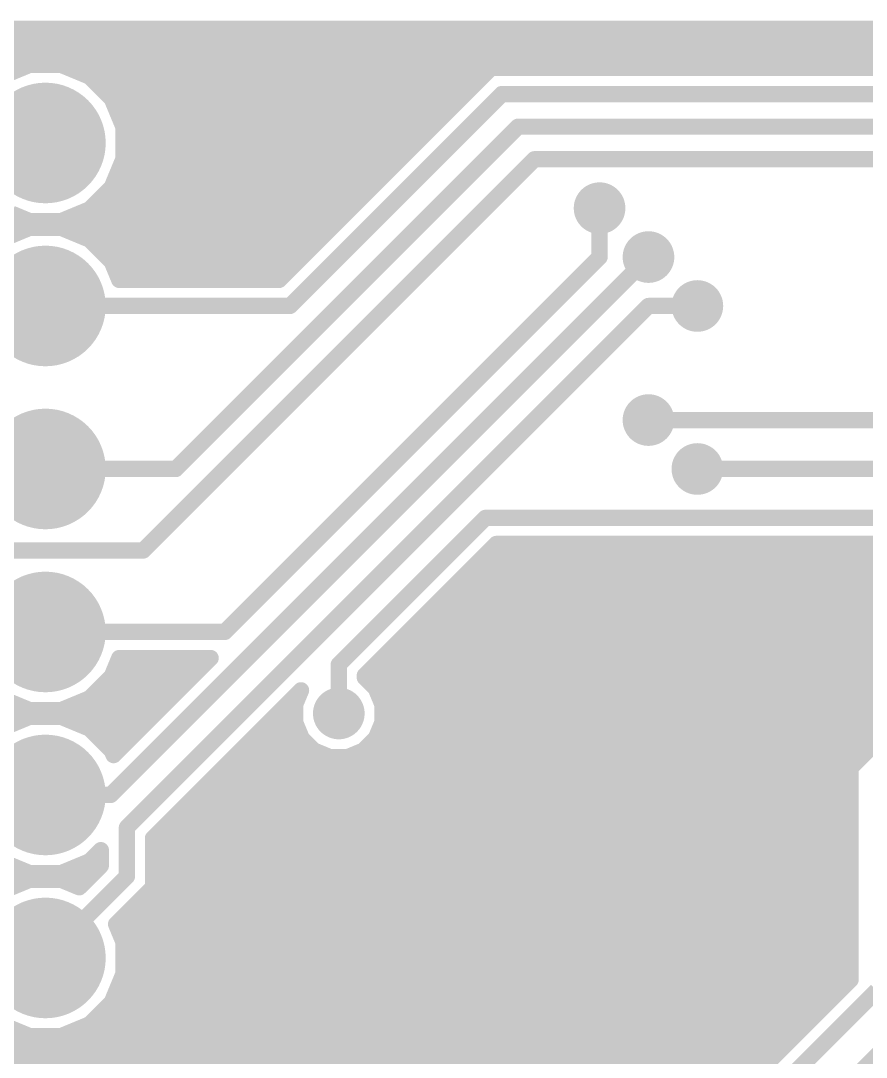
# Model space of a CAD drawing. Extents: x 0.3 to 37.8, y 0.3 to 44.2.
# Drawn here: x 6.98 to 20.16, y 12.93 to 29.08 of the extents above; entities that cross this region are included whole.
import ezdxf

# ---------------------------------------------------------------- set-up
doc = ezdxf.new("R2010")
doc.units = 0
for name, color, linetype in [('16', 175, 'CONTINUOUS'), ('17', 82, 'CONTINUOUS'), ('18', 82, 'CONTINUOUS')]:
    doc.layers.add(name, color=color, linetype=linetype)

# ---------------------------------------------------------------- blocks, each defined once
blk = doc.blocks.new('ROUNDP')
at = {"const_width": 0.5}
blk.add_lwpolyline([(0, -0.25, 1), (0, 0.25, 1), (0, -0.25)], format="xyb", dxfattribs=at)
blk = doc.blocks.new('ROUNDV')
at = {"const_width": 0.5}
blk.add_lwpolyline([(0, -0.25, 1), (0, 0.25, 1), (0, -0.25)], format="xyb", dxfattribs=at)

msp = doc.modelspace()

# ---------------------------------------------------------------- linework, layer by layer
at = {"layer": '16', "const_width": 0.254}
for points in [[(0.381, 28.956), (37.643, 28.956)], [(0.381, 28.702), (26.4678, 28.702)], [(2.6515, 28.448), (26.2912, 28.448)], [(7.1235, 28.3972), (6.6754, 28.2116)], [(7.6085, 28.3972), (7.1235, 28.3972)], [(8.0566, 28.2116), (7.6085, 28.3972)], [(14.3097, 28.3464), (14.0716, 28.1083)], [(26.2492, 28.3464), (14.3097, 28.3464)], [(8.3996, 27.8686), (8.0566, 28.2116)], [(8.0742, 28.194), (14.1573, 28.194)], [(14.0716, 28.1083), (11.0077, 25.0444)], [(14.0716, 28.1083), (14.0716, 28.1083)], [(8.3282, 27.94), (13.9033, 27.94)], [(8.5852, 27.4205), (8.3996, 27.8686)], [(11.176, 24.638), (14.478, 27.94)], [(26.67, 27.94), (14.478, 27.94)], [(8.4752, 27.686), (13.6493, 27.686)], [(8.5804, 27.432), (13.3953, 27.432)], [(8.5852, 26.9355), (8.5852, 27.4205)], [(9.398, 22.098), (14.732, 27.432)], [(14.732, 27.432), (27.432, 27.432)], [(7.366, 27.178), (6.096, 25.908)], [(8.5852, 27.178), (13.1413, 27.178)], [(8.3996, 26.4874), (8.5852, 26.9355)], [(8.5804, 26.924), (12.8873, 26.924)], [(8.89, 20.828), (14.986, 26.924)], [(14.986, 26.924), (28.194, 26.924)], [(8.4752, 26.67), (12.6333, 26.67)], [(8.0566, 26.1444), (8.3996, 26.4874)], [(8.3282, 26.416), (12.3793, 26.416)], [(6.8393, 26.0765), (7.1235, 25.9588)], [(7.6085, 25.9588), (8.0566, 26.1444)], [(8.0742, 26.162), (12.1253, 26.162)], [(16.002, 25.4), (16.002, 26.162)], [(6.6707, 25.908), (11.8713, 25.908)], [(7.1235, 25.9588), (7.6085, 25.9588)], [(7.1235, 25.8572), (6.6754, 25.6716)], [(7.6085, 25.8572), (7.1235, 25.8572)], [(8.0566, 25.6716), (7.6085, 25.8572)], [(8.3996, 25.3286), (8.0566, 25.6716)], [(8.0742, 25.654), (11.6173, 25.654)], [(8.3282, 25.4), (11.3633, 25.4)], [(8.382, 17.018), (16.764, 25.4)], [(10.16, 19.558), (16.002, 25.4)], [(8.5173, 25.0444), (8.3996, 25.3286)], [(8.4752, 25.146), (11.1093, 25.146)], [(11.0077, 25.0444), (8.5173, 25.0444)], [(7.366, 24.638), (11.176, 24.638)], [(16.764, 24.638), (8.636, 16.51)], [(17.526, 24.638), (16.764, 24.638)], [(16.764, 22.86), (20.828, 22.86)], [(7.366, 22.098), (9.398, 22.098)], [(17.526, 22.098), (21.082, 22.098)], [(14.224, 21.336), (11.938, 19.05)], [(22.352, 21.336), (14.224, 21.336)], [(12.3444, 18.8817), (14.3923, 20.9296)], [(14.3923, 20.9296), (21.9456, 20.9296)], [(6.604, 20.828), (8.89, 20.828)], [(14.2907, 20.828), (21.8958, 20.828)], [(14.0367, 20.574), (21.7192, 20.574)], [(13.7827, 20.32), (21.6702, 20.32)], [(13.5287, 20.066), (21.7192, 20.066)], [(13.2747, 19.812), (21.8958, 19.812)], [(22.1422, 19.6689), (19.9136, 17.4403)], [(10.16, 19.558), (7.366, 19.558)], [(13.0207, 19.558), (22.0313, 19.558)], [(12.7667, 19.304), (21.7773, 19.304)], [(8.3996, 18.8674), (8.5173, 19.1516)], [(9.9409, 19.1516), (8.4284, 17.6391)], [(8.5173, 19.1516), (9.9409, 19.1516)], [(8.4752, 19.05), (9.8393, 19.05)], [(11.938, 19.05), (11.938, 18.288)], [(12.5127, 19.05), (21.5233, 19.05)], [(8.0566, 18.5244), (8.3996, 18.8674)], [(8.3282, 18.796), (9.5853, 18.796)], [(12.3444, 18.8458), (12.3444, 18.8817)], [(12.516, 18.6742), (12.3444, 18.8458)], [(12.3942, 18.796), (21.2693, 18.796)], [(9.0424, 16.3417), (11.3494, 18.6487)], [(11.3494, 18.6487), (11.2562, 18.4236)], [(12.6198, 18.4236), (12.516, 18.6742)], [(6.6754, 18.5244), (7.1235, 18.3388)], [(7.6085, 18.3388), (8.0566, 18.5244)], [(8.0742, 18.542), (9.3313, 18.542)], [(11.2427, 18.542), (11.3052, 18.542)], [(12.5708, 18.542), (21.0153, 18.542)], [(2.6515, 18.288), (9.0773, 18.288)], [(7.1235, 18.3388), (7.6085, 18.3388)], [(10.9887, 18.288), (11.2562, 18.288)], [(11.2562, 18.4236), (11.2562, 18.1524)], [(12.6198, 18.1524), (12.6198, 18.4236)], [(12.6198, 18.288), (20.7613, 18.288)], [(7.1235, 18.2372), (6.6754, 18.0516)], [(7.6085, 18.2372), (7.1235, 18.2372)], [(8.0566, 18.0516), (7.6085, 18.2372)], [(11.2562, 18.1524), (11.36, 17.9018)], [(12.516, 17.9018), (12.6198, 18.1524)], [(8.3996, 17.7086), (8.0566, 18.0516)], [(8.0742, 18.034), (8.8233, 18.034)], [(10.7347, 18.034), (11.3052, 18.034)], [(12.5708, 18.034), (20.5073, 18.034)], [(11.36, 17.9018), (11.5518, 17.71)], [(12.3242, 17.71), (12.516, 17.9018)], [(8.3282, 17.78), (8.5693, 17.78)], [(8.4284, 17.6391), (8.3996, 17.7086)], [(10.4807, 17.78), (11.4818, 17.78)], [(11.5518, 17.71), (11.8024, 17.6062)], [(12.0736, 17.6062), (12.3242, 17.71)], [(12.3942, 17.78), (20.2533, 17.78)], [(10.2267, 17.526), (19.9993, 17.526)], [(11.8024, 17.6062), (12.0736, 17.6062)], [(19.9136, 17.4403), (19.9136, 14.1383)], [(9.9727, 17.272), (19.9136, 17.272)], [(8.382, 17.018), (7.366, 17.018)], [(9.7187, 17.018), (19.9136, 17.018)], [(9.4647, 16.764), (19.9136, 16.764)], [(8.636, 16.51), (8.636, 15.748)], [(9.2107, 16.51), (19.9136, 16.51)], [(9.0424, 15.5797), (9.0424, 16.3417)], [(9.0424, 16.256), (19.9136, 16.256)], [(8.0566, 15.9844), (8.2296, 16.1574)], [(8.2296, 16.1574), (8.2296, 15.9163)], [(6.6754, 15.9844), (7.1235, 15.7988)], [(7.6085, 15.7988), (8.0566, 15.9844)], [(8.2296, 15.9163), (7.8927, 15.5795)], [(8.0742, 16.002), (8.2296, 16.002)], [(9.0424, 16.002), (19.9136, 16.002)], [(2.6515, 15.748), (8.0613, 15.748)], [(7.1235, 15.7988), (7.6085, 15.7988)], [(8.636, 15.748), (7.366, 14.478)], [(9.0424, 15.748), (19.9136, 15.748)], [(7.1235, 15.6972), (6.6754, 15.5116)], [(7.6085, 15.6972), (7.1235, 15.6972)], [(7.8927, 15.5795), (7.6085, 15.6972)], [(8.4675, 15.0047), (9.0424, 15.5797)], [(8.9567, 15.494), (19.9136, 15.494)], [(8.7027, 15.24), (19.9136, 15.24)], [(8.5852, 14.7205), (8.4675, 15.0047)], [(8.4752, 14.986), (19.9136, 14.986)], [(8.5804, 14.732), (19.9136, 14.732)], [(8.5852, 14.2355), (8.5852, 14.7205)], [(8.5852, 14.478), (19.9136, 14.478)], [(8.3996, 13.7874), (8.5852, 14.2355)], [(8.5804, 14.224), (19.9136, 14.224)], [(19.9136, 14.1383), (15.5797, 9.8044)], [(8.4752, 13.97), (19.7453, 13.97)], [(15.748, 9.398), (20.32, 13.97)], [(8.0566, 13.4444), (8.3996, 13.7874)], [(8.3282, 13.716), (19.4913, 13.716)], [(21.082, 13.716), (16.764, 9.398)], [(6.6754, 13.4444), (7.1235, 13.2588)], [(7.6085, 13.2588), (8.0566, 13.4444)], [(8.0742, 13.462), (19.2373, 13.462)], [(2.6515, 13.208), (18.9833, 13.208)], [(7.1235, 13.2588), (7.6085, 13.2588)], [(0.381, 12.954), (18.7293, 12.954)]]:
    msp.add_lwpolyline(points, dxfattribs=at)
at = {"layer": '16', "const_width": 0.127}
for points in [[(7.1235, 28.4607, 1), (7.1235, 28.3337)], [(7.1478, 28.3385, 1), (7.0992, 28.4559)], [(7.6328, 28.4559, 1), (7.5842, 28.3385)], [(7.6085, 28.3337, 1), (7.6085, 28.4607)], [(14.3097, 28.4099, 1), (14.3097, 28.2829)], [(14.3546, 28.3015, 1), (14.2648, 28.3913)], [(8.1015, 28.2565, 1), (8.0117, 28.1667)], [(8.0742, 28.2575, 1), (8.0742, 28.1305)], [(8.0323, 28.1529, 1), (8.0809, 28.2703)], [(14.1573, 28.1305, 1), (14.1573, 28.2575)], [(14.1351, 28.1083, 1), (14.0081, 28.1083)], [(14.0267, 28.1532, 1), (14.1165, 28.0634)], [(14.0081, 28.1083, 1), (14.1351, 28.1083)], [(14.1165, 28.0634, 1), (14.0267, 28.1532)], [(8.3282, 28.0035, 1), (8.3282, 27.8765)], [(8.4583, 27.8929, 1), (8.3409, 27.8443)], [(8.3547, 27.8237, 1), (8.4445, 27.9135)], [(13.9033, 27.8765, 1), (13.9033, 28.0035)], [(14.478, 28.0035, 1), (14.478, 27.8765)], [(14.5229, 27.8951, 1), (14.4331, 27.9849)], [(8.4752, 27.7495, 1), (8.4752, 27.6225)], [(13.6493, 27.6225, 1), (13.6493, 27.7495)], [(8.5804, 27.4955, 1), (8.5804, 27.3685)], [(8.6487, 27.4205, 1), (8.5217, 27.4205)], [(8.5265, 27.3962, 1), (8.6439, 27.4448)], [(13.3953, 27.3685, 1), (13.3953, 27.4955)], [(14.732, 27.4955, 1), (14.732, 27.3685)], [(14.7769, 27.3871, 1), (14.6871, 27.4769)], [(7.4109, 27.1331, 1), (7.3211, 27.2229)], [(8.5852, 27.2415, 1), (8.5852, 27.1145)], [(13.1413, 27.1145, 1), (13.1413, 27.2415)], [(8.5804, 26.9875, 1), (8.5804, 26.8605)], [(8.5217, 26.9355, 1), (8.6487, 26.9355)], [(8.6439, 26.9112, 1), (8.5265, 26.9598)], [(12.8873, 26.8605, 1), (12.8873, 26.9875)], [(14.986, 26.9875, 1), (14.986, 26.8605)], [(15.0309, 26.8791, 1), (14.9411, 26.9689)], [(8.4752, 26.7335, 1), (8.4752, 26.6065)], [(12.6333, 26.6065, 1), (12.6333, 26.7335)], [(8.3282, 26.4795, 1), (8.3282, 26.3525)], [(8.3409, 26.5117, 1), (8.4583, 26.4631)], [(8.4445, 26.4425, 1), (8.3547, 26.5323)], [(12.3793, 26.3525, 1), (12.3793, 26.4795)], [(8.0117, 26.1893, 1), (8.1015, 26.0995)], [(8.0742, 26.2255, 1), (8.0742, 26.0985)], [(8.0809, 26.0857, 1), (8.0323, 26.2031)], [(12.1253, 26.0985, 1), (12.1253, 26.2255)], [(16.0655, 26.162, 1), (15.9385, 26.162)], [(7.1235, 26.0223, 1), (7.1235, 25.8953)], [(7.0992, 25.9001, 1), (7.1478, 26.0175)], [(7.5842, 26.0175, 1), (7.6328, 25.9001)], [(7.6085, 25.8953, 1), (7.6085, 26.0223)], [(11.8713, 25.8445, 1), (11.8713, 25.9715)], [(7.1235, 25.9207, 1), (7.1235, 25.7937)], [(7.1478, 25.7985, 1), (7.0992, 25.9159)], [(7.6328, 25.9159, 1), (7.5842, 25.7985)], [(7.6085, 25.7937, 1), (7.6085, 25.9207)], [(8.1015, 25.7165, 1), (8.0117, 25.6267)], [(8.0742, 25.7175, 1), (8.0742, 25.5905)], [(8.0323, 25.6129, 1), (8.0809, 25.7303)], [(11.6173, 25.5905, 1), (11.6173, 25.7175)], [(8.3282, 25.4635, 1), (8.3282, 25.3365)], [(11.3633, 25.3365, 1), (11.3633, 25.4635)], [(16.0469, 25.3551, 1), (15.9571, 25.4449)], [(16.8089, 25.3551, 1), (16.7191, 25.4449)], [(8.4583, 25.3529, 1), (8.3409, 25.3043)], [(8.3547, 25.2837, 1), (8.4445, 25.3735)], [(15.9385, 25.4, 1), (16.0655, 25.4)], [(8.4752, 25.2095, 1), (8.4752, 25.0825)], [(11.1093, 25.0825, 1), (11.1093, 25.2095)], [(8.5173, 25.1079, 1), (8.5173, 24.9809)], [(8.4586, 25.0201, 1), (8.576, 25.0687)], [(10.9628, 25.0893, 1), (11.0526, 24.9995)], [(11.0077, 24.9809, 1), (11.0077, 25.1079)], [(7.366, 24.7015, 1), (7.366, 24.5745)], [(11.1311, 24.6829, 1), (11.2209, 24.5931)], [(11.176, 24.5745, 1), (11.176, 24.7015)], [(16.764, 24.7015, 1), (16.764, 24.5745)], [(16.8089, 24.5931, 1), (16.7191, 24.6829)], [(17.526, 24.5745, 1), (17.526, 24.7015)], [(16.764, 22.9235, 1), (16.764, 22.7965)], [(7.366, 22.1615, 1), (7.366, 22.0345)], [(9.3531, 22.1429, 1), (9.4429, 22.0531)], [(9.398, 22.0345, 1), (9.398, 22.1615)], [(17.526, 22.1615, 1), (17.526, 22.0345)], [(14.224, 21.3995, 1), (14.224, 21.2725)], [(14.2689, 21.2911, 1), (14.1791, 21.3809)], [(14.3923, 20.9931, 1), (14.3923, 20.8661)], [(14.4372, 20.8847, 1), (14.3474, 20.9745)], [(8.8451, 20.8729, 1), (8.9349, 20.7831)], [(8.89, 20.7645, 1), (8.89, 20.8915)], [(14.2907, 20.8915, 1), (14.2907, 20.7645)], [(14.0367, 20.6375, 1), (14.0367, 20.5105)], [(13.7827, 20.3835, 1), (13.7827, 20.2565)], [(13.5287, 20.1295, 1), (13.5287, 20.0025)], [(13.2747, 19.8755, 1), (13.2747, 19.7485)], [(7.366, 19.6215, 1), (7.366, 19.4945)], [(10.1151, 19.6029, 1), (10.2049, 19.5131)], [(10.16, 19.4945, 1), (10.16, 19.6215)], [(13.0207, 19.6215, 1), (13.0207, 19.4945)], [(12.7667, 19.3675, 1), (12.7667, 19.2405)], [(8.5173, 19.2151, 1), (8.5173, 19.0881)], [(8.576, 19.1273, 1), (8.4586, 19.1759)], [(9.9858, 19.1067, 1), (9.896, 19.1965)], [(9.9409, 19.0881, 1), (9.9409, 19.2151)], [(8.4752, 19.1135, 1), (8.4752, 18.9865)], [(9.8393, 18.9865, 1), (9.8393, 19.1135)], [(12.0015, 19.05, 1), (11.8745, 19.05)], [(11.8931, 19.0949, 1), (11.9829, 19.0051)], [(12.5127, 19.1135, 1), (12.5127, 18.9865)], [(8.3282, 18.8595, 1), (8.3282, 18.7325)], [(8.3409, 18.8917, 1), (8.4583, 18.8431)], [(8.4445, 18.8225, 1), (8.3547, 18.9123)], [(9.5853, 18.7325, 1), (9.5853, 18.8595)], [(12.4079, 18.8817, 1), (12.2809, 18.8817)], [(12.2995, 18.9266, 1), (12.3893, 18.8368)], [(12.3893, 18.8907, 1), (12.2995, 18.8009)], [(12.2809, 18.8458, 1), (12.4079, 18.8458)], [(12.3942, 18.8595, 1), (12.3942, 18.7325)], [(11.4081, 18.6244, 1), (11.2908, 18.673)], [(11.3943, 18.6038, 1), (11.3045, 18.6936)], [(12.5747, 18.6985, 1), (12.4573, 18.6499)], [(12.4711, 18.6293, 1), (12.5609, 18.7191)], [(8.0117, 18.5693, 1), (8.1015, 18.4795)], [(8.0742, 18.6055, 1), (8.0742, 18.4785)], [(8.0809, 18.4657, 1), (8.0323, 18.5831)], [(9.3313, 18.4785, 1), (9.3313, 18.6055)], [(11.2427, 18.6055, 1), (11.2427, 18.4785)], [(11.3052, 18.4785, 1), (11.3052, 18.6055)], [(12.5708, 18.6055, 1), (12.5708, 18.4785)], [(7.1235, 18.4023, 1), (7.1235, 18.2753)], [(7.0992, 18.2801, 1), (7.1478, 18.3975)], [(7.5842, 18.3975, 1), (7.6328, 18.2801)], [(7.6085, 18.2753, 1), (7.6085, 18.4023)], [(9.0773, 18.2245, 1), (9.0773, 18.3515)], [(10.9887, 18.3515, 1), (10.9887, 18.2245)], [(11.3197, 18.4236, 1), (11.1927, 18.4236)], [(11.1975, 18.4479, 1), (11.3149, 18.3993)], [(11.2562, 18.2245, 1), (11.2562, 18.3515)], [(12.6833, 18.4236, 1), (12.5563, 18.4236)], [(12.6198, 18.3515, 1), (12.6198, 18.2245)], [(12.5611, 18.3993, 1), (12.6785, 18.4479)], [(7.1235, 18.3007, 1), (7.1235, 18.1737)], [(7.1478, 18.1785, 1), (7.0992, 18.2959)], [(7.6328, 18.2959, 1), (7.5842, 18.1785)], [(7.6085, 18.1737, 1), (7.6085, 18.3007)], [(11.3149, 18.1767, 1), (11.1975, 18.1281)], [(11.8745, 18.288, 1), (12.0015, 18.288)], [(12.6785, 18.1281, 1), (12.5611, 18.1767)], [(8.1015, 18.0965, 1), (8.0117, 18.0067)], [(8.0742, 18.0975, 1), (8.0742, 17.9705)], [(8.0323, 17.9929, 1), (8.0809, 18.1103)], [(8.8233, 17.9705, 1), (8.8233, 18.0975)], [(10.7347, 18.0975, 1), (10.7347, 17.9705)], [(11.1927, 18.1524, 1), (11.3197, 18.1524)], [(11.3052, 17.9705, 1), (11.3052, 18.0975)], [(12.5708, 18.0975, 1), (12.5708, 17.9705)], [(12.5563, 18.1524, 1), (12.6833, 18.1524)], [(11.4049, 17.9467, 1), (11.3151, 17.8569)], [(11.3013, 17.8775, 1), (11.4187, 17.9261)], [(12.4573, 17.9261, 1), (12.5747, 17.8775)], [(12.5609, 17.8569, 1), (12.4711, 17.9467)], [(8.3282, 17.8435, 1), (8.3282, 17.7165)], [(8.4583, 17.7329, 1), (8.3409, 17.6843)], [(8.3547, 17.6637, 1), (8.4445, 17.7535)], [(8.5693, 17.7165, 1), (8.5693, 17.8435)], [(10.4807, 17.8435, 1), (10.4807, 17.7165)], [(11.4818, 17.7165, 1), (11.4818, 17.8435)], [(11.5761, 17.7687, 1), (11.5275, 17.6513)], [(11.5069, 17.6651, 1), (11.5967, 17.7549)], [(12.2793, 17.7549, 1), (12.3691, 17.6651)], [(12.3485, 17.6513, 1), (12.2999, 17.7687)], [(12.3942, 17.8435, 1), (12.3942, 17.7165)], [(8.3835, 17.684, 1), (8.4733, 17.5942)], [(8.3697, 17.6148, 1), (8.487, 17.6634)], [(10.2267, 17.5895, 1), (10.2267, 17.4625)], [(11.8024, 17.6697, 1), (11.8024, 17.5427)], [(11.7781, 17.5475, 1), (11.8267, 17.6649)], [(12.0493, 17.6649, 1), (12.0979, 17.5475)], [(12.0736, 17.5427, 1), (12.0736, 17.6697)], [(19.9993, 17.4625, 1), (19.9993, 17.5895)], [(19.9771, 17.4403, 1), (19.8501, 17.4403)], [(19.8687, 17.4852, 1), (19.9585, 17.3954)], [(9.9727, 17.3355, 1), (9.9727, 17.2085)], [(19.9136, 17.2085, 1), (19.9136, 17.3355)], [(7.366, 17.0815, 1), (7.366, 16.9545)], [(8.3371, 17.0629, 1), (8.4269, 16.9731)], [(8.382, 16.9545, 1), (8.382, 17.0815)], [(9.7187, 17.0815, 1), (9.7187, 16.9545)], [(19.9136, 16.9545, 1), (19.9136, 17.0815)], [(9.4647, 16.8275, 1), (9.4647, 16.7005)], [(19.9136, 16.7005, 1), (19.9136, 16.8275)], [(8.6995, 16.51, 1), (8.5725, 16.51)], [(8.5911, 16.5549, 1), (8.6809, 16.4651)], [(9.2107, 16.5735, 1), (9.2107, 16.4465)], [(19.9136, 16.4465, 1), (19.9136, 16.5735)], [(9.1059, 16.3417, 1), (8.9789, 16.3417)], [(8.9975, 16.3866, 1), (9.0873, 16.2968)], [(9.0424, 16.3195, 1), (9.0424, 16.1925)], [(19.9136, 16.1925, 1), (19.9136, 16.3195)], [(8.2931, 16.1574, 1), (8.1661, 16.1574)], [(8.2745, 16.1125, 1), (8.1847, 16.2023)], [(8.0117, 16.0293, 1), (8.1015, 15.9395)], [(8.0742, 16.0655, 1), (8.0742, 15.9385)], [(8.0809, 15.9257, 1), (8.0323, 16.0431)], [(8.2745, 15.8714, 1), (8.1847, 15.9612)], [(8.2296, 15.9385, 1), (8.2296, 16.0655)], [(9.0424, 16.0655, 1), (9.0424, 15.9385)], [(19.9136, 15.9385, 1), (19.9136, 16.0655)], [(7.1235, 15.8623, 1), (7.1235, 15.7353)], [(7.0992, 15.7401, 1), (7.1478, 15.8575)], [(7.5842, 15.8575, 1), (7.6328, 15.7401)], [(7.6085, 15.7353, 1), (7.6085, 15.8623)], [(8.0613, 15.6845, 1), (8.0613, 15.8115)], [(8.1661, 15.9163, 1), (8.2931, 15.9163)], [(8.6809, 15.7031, 1), (8.5911, 15.7929)], [(9.0424, 15.8115, 1), (9.0424, 15.6845)], [(19.9136, 15.6845, 1), (19.9136, 15.8115)], [(7.1235, 15.7607, 1), (7.1235, 15.6337)], [(7.1478, 15.6385, 1), (7.0992, 15.7559)], [(7.6328, 15.7559, 1), (7.5842, 15.6385)], [(7.6085, 15.6337, 1), (7.6085, 15.7607)], [(7.8478, 15.6244, 1), (7.9376, 15.5346)], [(7.8684, 15.5208, 1), (7.917, 15.6381)], [(8.5725, 15.748, 1), (8.6995, 15.748)], [(9.0873, 15.5348, 1), (8.9975, 15.6246)], [(8.9567, 15.5575, 1), (8.9567, 15.4305)], [(8.9789, 15.5797, 1), (9.1059, 15.5797)], [(19.9136, 15.4305, 1), (19.9136, 15.5575)], [(8.7027, 15.3035, 1), (8.7027, 15.1765)], [(19.9136, 15.1765, 1), (19.9136, 15.3035)], [(8.5261, 15.029, 1), (8.4088, 14.9804)], [(8.4226, 15.0496, 1), (8.5124, 14.9598)], [(8.4752, 15.0495, 1), (8.4752, 14.9225)], [(19.9136, 14.9225, 1), (19.9136, 15.0495)], [(8.5804, 14.7955, 1), (8.5804, 14.6685)], [(8.6487, 14.7205, 1), (8.5217, 14.7205)], [(8.5265, 14.6962, 1), (8.6439, 14.7448)], [(19.9136, 14.6685, 1), (19.9136, 14.7955)], [(7.3211, 14.5229, 1), (7.4109, 14.4331)], [(8.5852, 14.5415, 1), (8.5852, 14.4145)], [(19.9136, 14.4145, 1), (19.9136, 14.5415)], [(8.5804, 14.2875, 1), (8.5804, 14.1605)], [(8.5217, 14.2355, 1), (8.6487, 14.2355)], [(8.6439, 14.2112, 1), (8.5265, 14.2598)], [(19.9585, 14.0934, 1), (19.8687, 14.1832)], [(19.9136, 14.1605, 1), (19.9136, 14.2875)], [(8.4752, 14.0335, 1), (8.4752, 13.9065)], [(19.7453, 13.9065, 1), (19.7453, 14.0335)], [(19.8501, 14.1383, 1), (19.9771, 14.1383)], [(8.4445, 13.7425, 1), (8.3547, 13.8323)], [(8.3282, 13.7795, 1), (8.3282, 13.6525)], [(8.3409, 13.8117, 1), (8.4583, 13.7631)], [(19.4913, 13.6525, 1), (19.4913, 13.7795)], [(8.0742, 13.5255, 1), (8.0742, 13.3985)], [(8.0809, 13.3857, 1), (8.0323, 13.5031)], [(19.2373, 13.3985, 1), (19.2373, 13.5255)], [(8.0117, 13.4893, 1), (8.1015, 13.3995)], [(7.1235, 13.3223, 1), (7.1235, 13.1953)], [(7.0992, 13.2001, 1), (7.1478, 13.3175)], [(7.5842, 13.3175, 1), (7.6328, 13.2001)], [(7.6085, 13.1953, 1), (7.6085, 13.3223)], [(18.9833, 13.1445, 1), (18.9833, 13.2715)], [(18.7293, 12.8905, 1), (18.7293, 13.0175)]]:
    msp.add_lwpolyline(points, format="xyb", dxfattribs=at)

# ---------------------------------------------------------------- block references
at = {"layer": '17', "xscale": 1.8796, "yscale": 1.8796}
for p in [(7.366, 27.178), (7.366, 24.638), (7.366, 22.098), (7.366, 19.558), (7.366, 17.018), (7.366, 14.478)]:
    msp.add_blockref('ROUNDP', p, dxfattribs=at)
at = {"layer": '18', "xscale": 0.8048, "yscale": 0.8048}
for p in [(16.002, 26.162), (16.764, 25.4), (17.526, 24.638), (16.764, 22.86), (17.526, 22.098), (11.938, 18.288)]:
    msp.add_blockref('ROUNDV', p, dxfattribs=at)

doc.saveas('drawing.dxf')
